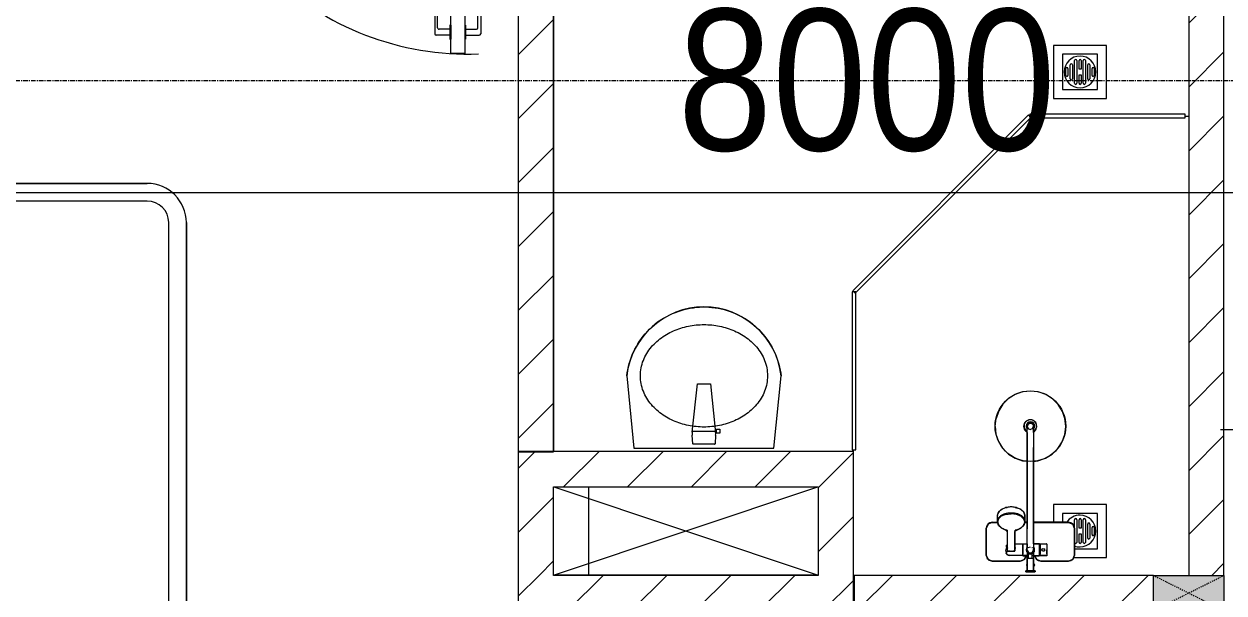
# Model space of a CAD drawing. Header units: millimetres. Extents: x 1591 to 239243, y -15958 to 82755.
# Drawn here: x 187251 to 190651, y 37787 to 39398 of the extents above; entities that cross this region are included whole.
import ezdxf

# ---------------------------------------------------------------- set-up
doc = ezdxf.new("R2010")
doc.units = ezdxf.units.MM
doc.linetypes.add('Dash_2_', pattern=[6, 3, -3])
doc.linetypes.add('Grid Line', pattern=[22.225, 12.7, -3.175, 3.175, -3.175])
for name, color, linetype, lineweight in [('0-1', 250, 'Continuous', 5), ('0-2', 7, 'Continuous', 9), ('A-ANNO-DIMS', 211, 'Continuous', 9), ('A-ANNO-DIMS-160', 211, 'Continuous', 9), ('A-DETL-GENF-1', 9, 'Continuous', 9), ('A-DOOR-1', 254, 'Continuous', 9), ('A-DOOR-2', 9, 'Continuous', 9), ('A-FLOR-1', 7, 'Continuous', 9), ('A-FLOR-2', 9, 'Continuous', 9), ('A-GLAZ-CURT-1', 254, 'Continuous', 9), ('A-GLAZ-CURT-2', 9, 'Continuous', 9), ('A-WALL-1', 253, 'Continuous', 18), ('A-WALL-3', 113, 'Continuous', 18), ('A-WALL-PATT-1', 10, 'Continuous', 9), ('A-WALL-PATT-2', 111, 'Continuous', 9), ('I-FURN-1', 254, 'Continuous', 9), ('M-EQPM-1', 254, 'Continuous', 9), ('P-SANR-FIXT', 6, 'Continuous', 9), ('P-SANR-FIXT-1', 254, 'Continuous', 9), ('S-COLS', 52, 'Continuous', 9), ('S-COLS-4', 254, 'Continuous', 9), ('S-COLS-5', 253, 'Continuous', 18), ('S-COLS-HDLN-1', 9, 'Dash_2_', 9), ('S-GRID-1', 1, 'Grid Line', 9)]:
    doc.layers.add(name, color=color, linetype=linetype, lineweight=lineweight)
doc.styles.add('UTM Avo', font='UTM Avo.ttf', dxfattribs={"width": 0.9, "height": 400})
doc.dimstyles.new('1_Dim_chi_tiet_2_5', dxfattribs={"dimscale": 304.8, "dimtxt": 399.720379, "dimasz": 0.629921, "dimexe": 0.524934, "dimexo": 0.0625, "dimgap": 0.052493, "dimtad": 1, "dimdec": 0, "dimrnd": 5, "dimzin": 0, "dimdsep": 46, "dimtxsty": 'UTM Avo', "dimblk1": 'OBLIQUE', "dimblk2": 'OBLIQUE', "dimsah": 1, "dimcen": 0.09, "dimdle": 0.524934, "dimazin": 0, "dimtfac": 1, "dimtdec": 4, "dimtix": 1, "dimtmove": 0, "dimatfit": 3, "dimfxl": 1.049869, "dimfxlon": 1, "dimtvp": 1, "dimtolj": 1, "dimtzin": 0, "dimarcsym": 2})
pattern_1 = [(45, (0, 0), (-90.50967, 90.50967), [])]
pattern_2 = [(45, (101998.83, 0), (-90.50967, 90.50967), [])]

# ---------------------------------------------------------------- blocks, each defined once
blk = doc.blocks.new('NCV_TKTC_KET CAU_rvt-1-TKCS_MB TẦNG 5')
at = {"layer": 'A-FLOR-1'}
for p, q in [((86852.7, 37837.4), (86852.7, 38087.4)), ((87502.7, 37837.4), (86852.7, 37837.4))]:
    blk.add_line(p, q, dxfattribs=at)
blk = doc.blocks.new('DOOR_CW_01 CANH MO-PANEL KINH - DIW_01-900x2200-CỬA GỖ VÂN LAMINATE-553393-TKCS_MB TẦNG 5')
at = {"layer": 'A-DETL-GENF-1'}
for p, q in [((-397, 872), (-357, 872)), ((-397, 752), (-397, 872)), ((-357, 872), (-357, 752)), ((-442, 737), (-442, 816.5)), ((-399, 820.5), (-438, 820.5)), ((-399, 831.8), (-397, 831.8)), ((-399, 792.2), (-399, 831.8)), ((-397, 792.2), (-397, 831.8)), ((-357, 792.2), (-357, 831.8)), ((-355, 831.8), (-357, 831.8)), ((-355, 792.2), (-355, 831.8)), ((-355, 820.5), (-316, 820.5)), ((-312, 737), (-312, 816.5)), ((-434, 799.5), (-434, 737)), ((-399, 803.5), (-430, 803.5)), ((-397, 792.2), (-399, 792.2)), ((-357, 792.2), (-355, 792.2)), ((-355, 803.5), (-324, 803.5)), ((-320, 799.5), (-320, 737)), ((-357, 752), (-397, 752)), ((-363, 752), (-391, 752)), ((-391, 752), (-391, 738)), ((-363, 738), (-363, 752)), ((-433.9, 711.2), (-427.3, 715.8)), ((-397, 738), (-391, 738)), ((-397, 738), (-397, 196)), ((-357, 738), (-363, 738)), ((-357, 196), (-357, 738)), ((-320.1, 711.2), (-326.7, 715.8)), ((-397, 196), (-391, 196)), ((-357, 182), (-397, 182)), ((-397, 182), (-397, 62)), ((-391, 196), (-391, 182)), ((-391, 182), (-363, 182)), ((-357, 196), (-363, 196)), ((-363, 182), (-363, 196)), ((-357, 62), (-357, 182)), ((-397, 62), (-357, 62))]:
    blk.add_line(p, q, dxfattribs=at)
blk.add_circle((-407, 60), 10, dxfattribs=at)
for centre, radius, start, end in [((-407, 60), 814, 360, 92), ((-438, 816.5), 4, 90, 180), ((-316, 816.5), 4, 0, 90), ((-430, 799.5), 4, 90, 180), ((-324, 799.5), 4, 360, 90), ((-397, 737), 45, 180, 215), ((-397, 737), 37, 180, 215), ((-357, 737), 37, 325, 0), ((-357, 737), 45, 325, 0)]:
    blk.add_arc(centre, radius, start, end, dxfattribs=at)
at = {"layer": 'A-DOOR-2'}
for p, q in [((-410, 50), (-450, 50)), ((-450, 50), (-450, -50)), ((-410, 0), (-410, 50)), ((-407, 50), (-382, 50)), ((450, 50), (410, 50)), ((410, 50), (410, 0)), ((450, -50), (450, 50)), ((-400, 0), (-410, 0)), ((-400, -50), (-400, 0)), ((410, 0), (400, 0)), ((400, 0), (400, -50)), ((-450, -50), (-400, -50)), ((400, -50), (450, -50))]:
    blk.add_line(p, q, dxfattribs=at)
blk = doc.blocks.new('GIUONG NGU-2TAB-1600x2000 - GIUONG NGU-2TAB-1600x2000-V109-TKCS_MB TẦNG 5')
at = {"layer": 'I-FURN-1'}
for p, q in [((569.6, 2050), (1997.1, 2050)), ((1997.1, 2050), (569.6, 2050)), ((1997.1, 2000), (569.6, 2000)), ((458.5, 50), (458.5, 1938.9)), ((458.5, 1938.9), (458.5, 50)), ((508.5, 1938.9), (508.5, 100)), ((2058.2, 100), (2058.2, 1938.9)), ((2108.2, 1938.9), (2108.2, 50)), ((2108.2, 50), (2108.2, 1938.9)), ((8.5, 65), (8.5, 450.3)), ((8.5, 450.3), (458.5, 450.3)), ((8.5, 450.3), (458.5, 450.3)), ((8.5, 65), (8.5, 450.3)), ((458.5, 450.3), (458.5, 50)), ((458.5, 450.3), (458.5, 50)), ((2108.2, 50), (2108.2, 450.3)), ((2108.2, 450.3), (2558.2, 450.3)), ((2108.2, 450.3), (2108.2, 50)), ((2558.2, 450.3), (2108.2, 450.3)), ((2558.2, 450.3), (2558.2, 50)), ((2558.2, 50), (2558.2, 450.3)), ((233.5, 86.8), (233.5, 413.5)), ((2333.2, 86.8), (2333.2, 413.5)), ((120.2, 250.2), (346.8, 250.2)), ((2446.5, 250.2), (2219.8, 250.2)), ((508.5, 100), (2058.2, 100)), ((458.5, 50), (168.3, 50)), ((168.3, 50), (458.5, 50)), ((458.5, 50), (168.3, 50)), ((2108.2, 50), (458.5, 50)), ((458.5, 50), (458.5, 0)), ((458.5, 0), (458.5, 50)), ((458.5, 50), (2108.2, 50)), ((458.5, 50), (2108.2, 50)), ((2558.2, 50), (2108.2, 50)), ((2108.2, 50), (2558.2, 50)), ((2108.2, 0), (2108.2, 50)), ((2108.2, 50), (2108.2, 0)), ((2108.2, 50), (2558.2, 50)), ((2558.2, 50), (2558.2, 0)), ((458.5, 0), (168.3, 0)), ((2108.2, 0), (458.5, 0)), ((458.5, 0), (2108.2, 0)), ((2558.2, 0), (2108.2, 0))]:
    blk.add_line(p, q, dxfattribs=at)
for centre in [(233.5, 250.2), (2333.2, 250.2)]:
    blk.add_circle(centre, 150.7, dxfattribs=at)
for centre, radius, start, end in [((569.6, 1938.9), 111.1, 90, 180), ((569.6, 1938.9), 111.1, 90, 180), ((1997.1, 1938.9), 111.1, 0, 90), ((1997.1, 1938.9), 111.1, 360, 90), ((569.6, 1938.9), 61.1, 90, 180), ((1997.1, 1938.9), 61.1, 360, 90)]:
    blk.add_arc(centre, radius, start, end, dxfattribs=at)
blk = doc.blocks.new('93925000_0001 - 93925000_top_dwg_93925000_T-348115-TKCS_MB TẦNG 5')
at = {"layer": 'P-SANR-FIXT'}
for p, q in [((-29.3, -30.4), (-108, -30.4)), ((29.3, -30.4), (108, -30.4)), ((-125, -47.4), (-125, -123.4)), ((-46.3, -78.4), (-46.3, -46.7)), ((-27.2, -47.1), (-26.1, -47.1)), ((-9, -412.5), (-9, -62.5)), ((9, -62.5), (9, -412.5)), ((21.5, -45.9), (60.6, -46.7)), ((43, -64.7), (43, -117.7)), ((65.8, -117.7), (65.8, -64.7)), ((125, -47.4), (125, -123.4)), ((-27.2, -77.9), (-26.1, -77.9)), ((43, -78.7), (21.5, -79.2)), ((42.7, -117.9), (42.7, -117.9)), ((43.2, -117.6), (43.2, -117.5)), ((65.6, -117.5), (65.6, -117.6)), ((66.1, -117.9), (66.1, -117.9)), ((-108, -140.4), (-9, -140.4)), ((9, -140.4), (16.1, -140.4)), ((15.4, -159.1), (15.8, -143.3)), ((108, -140.4), (92.7, -140.4)), ((93, -143.3), (93.4, -159.1))]:
    blk.add_line(p, q, dxfattribs=at)
at = {"layer": 'P-SANR-FIXT', "flags": 128}
for points in [[(-45.8, -46.1), (-27.2, -46.1), (-27.2, -78.9), (-45.8, -78.9)], [(-26.1, -46), (-26.1, -78.9), (-9, -79)], [(21.5, -47.4), (21.5, -79.1), (9, -79)]]:
    blk.add_lwpolyline(points, dxfattribs=at)
at = {"layer": 'P-SANR-FIXT'}
for centre, radius in [((-36.5, -62.5), 3.95), ((0, -412.5), 100)]:
    blk.add_circle(centre, radius, dxfattribs=at)
for centre, radius, start, end in [((-108, -47.4), 17, 90, 180), ((-29.3, -47.4), 17, 4.7626, 90), ((29.3, -47.4), 17, 90, 175.2374), ((108, -47.4), 17, 360, 90), ((-45.8, -46.6), 0.5, 90, 180), ((0, -62.5), 12, 318.5904, 221.4096), ((0, -62.5), 9, 90, 180.0008), ((0, -62.5), 9, 360, 90), ((45.7, -61.8), 2.59, 155.1929, 175.7071), ((45.9, -61.8), 2.75, 130.8294, 155.1929), ((46.1, -62.1), 3.08, 110.5459, 130.8294), ((54.4, -334.8), 275.9, 88.2683, 91.7343), ((59.7, -57.1), 10.5, 38.6491, 85.492), ((-11.1, -67.1), 76.9, 1.7693, 4.1075), ((-45.8, -78.4), 0.5, 180, 270), ((65.2, -72.4), 3.46, 323.2522, 79.3541), ((-108, -123.4), 17, 180, 270), ((37.1, -144.9), 21.6, 151.4775, 157.9654), ((39.3, -146.1), 24, 145.4892, 151.4815), ((41.5, -147.6), 26.8, 139.9517, 145.4927), ((43.6, -149.4), 29.5, 134.7867, 139.9744), ((46.2, -152), 33.2, 130.0223, 134.7808), ((47.7, -153.8), 35.5, 125.4414, 130.0144), ((49.9, -156.8), 39.2, 121.1773, 125.4365), ((50.6, -157.9), 40.5, 119.697, 121.1761), ((51, -158.7), 41.5, 117.0276, 119.7085), ((52.2, -161.1), 44.1, 113.3199, 117.0258), ((51.7, -159.9), 42.8, 109.7779, 113.2977), ((52.5, -162.2), 45.2, 106.1472, 109.7766), ((53.2, -164.5), 47.7, 103.9355, 106.1665), ((39.1, -108.2), 10.4, 284.3956, 285.5116), ((40.8, -114.2), 4.19, 285.5116, 289.9665), ((40.2, -112.5), 6, 289.9665, 292.7061), ((41.4, -115.3), 2.96, 292.7061, 296.5405), ((41.3, -115.1), 3.16, 296.9591, 300.8286), ((41.8, -115.8), 2.26, 300.8286, 305.287), ((42.1, -116.4), 1.64, 305.287, 309.9326), ((42.6, -116.9), 0.906, 309.9326, 315.24), ((66.5, -116.6), 1.39, 229.6335, 235.1234), ((66.3, -116.8), 1.08, 225.1702, 229.6335), ((67.3, -115.4), 2.79, 235.1234, 238.7439), ((67.2, -115.6), 2.6, 238.7439, 243.4573), ((67.8, -114.4), 3.89, 243.9189, 246.8313), ((68.1, -113.8), 4.52, 246.843, 250.4792), ((68.3, -113.2), 5.24, 250.478, 254.0406), ((68.5, -112.7), 5.75, 254.0357, 256.0561), ((55.4, -165.2), 48.4, 73.8659, 76.0481), ((56.2, -162.4), 45.5, 70.241, 73.86), ((57.4, -159.2), 42.1, 66.6693, 70.2637), ((56.5, -161.3), 44.3, 62.9815, 66.6728), ((58, -158.4), 41.1, 60.2783, 62.9855), ((57.7, -158.9), 41.7, 58.8444, 60.2824), ((59.2, -156.4), 38.7, 54.5377, 58.8482), ((60.9, -154), 35.8, 50.0034, 54.5405), ((62.8, -151.7), 32.8, 45.1921, 50.0042), ((65, -149.6), 29.8, 40.0487, 45.1896), ((87.6, -128.4), 1.5, 180, 187.5386), ((87.6, -128.4), 1.5, 258.6057, 270), ((67.2, -147.7), 26.8, 34.5125, 40.0422), ((69.4, -146.2), 24.2, 28.5363, 34.4919), ((73.8, -143.9), 19.2, 21.6374, 28.9183), ((108, -123.4), 17, 270, 360), ((32.7, -159), 17.3, 181.3198, 222.2619), ((32.6, -143.6), 16.9, 172.414, 179.1297), ((33.7, -143.7), 17.9, 164.9525, 172.4168), ((35.2, -144.2), 19.5, 157.9614, 164.9563), ((76, -159), 17.4, 317.3098, 358.6393), ((71.2, -145), 22.1, 15.4436, 21.6374), ((76.8, -143.4), 16.2, 7.1859, 15.4436), ((73.9, -143.8), 19.1, 1.2699, 7.1859), ((54.2, -123), 60.6, 259.1395, 270.1494), ((54.2, -119.5), 64.1, 270.1494, 280.3637), ((0, -412.5), 18, 120.2491, 59.7509), ((0, -412.5), 12.2, 137.7946, 42.2054), ((0, -412.5), 9, 180, 0)]:
    blk.add_arc(centre, radius, start, end, dxfattribs=at)
for points, degree in [([(-12.9, 0), (-12.9, -1.5), (-12.9, -3)], 2), ([(12.9, 0), (0, 0), (-12.8, 0)], 2), ([(12.8, 0), (12.9, 0), (12.9, 0)], 2), ([(12.9, 0), (12.9, -1.5), (12.9, -3)], 2), ([(-12.9, -3), (0, -3), (12.8, -3)], 2), ([(-12.8, -3), (-12.9, -3), (-12.9, -3)], 2), ([(-8.5, -3.8), (-8.5, -20.9), (-8.5, -38)], 2), ([(8.5, -3.8), (8.5, -20.9), (8.5, -38)], 2), ([(-5, -46), (-15.5, -46), (-26.1, -46)], 2), ([(-8.5, -38), (0, -38), (8.5, -38)], 2), ([(-5, -38), (-5, -44.8), (-5, -51.6)], 2), ([(5, -38), (5, -44.8), (5, -51.6)], 2), ([(5, -46), (13.3, -46), (21.5, -46)], 2), ([(43.2, -61.6), (43.1, -62.2), (43.3, -62.8), (43, -63.5), (43, -64.1), (43, -64.7)], 5), ([(46.1, -59), (45.8, -59), (45.6, -59), (45.4, -59.1), (45.2, -59.1), (45, -59.2)], 5), ([(65.6, -61.6), (65.6, -60.8), (65.5, -60), (64.3, -59), (63.5, -59), (62.7, -59)], 5), ([(42.8, -182.5), (33, -180.6), (24.7, -176.4), (19.9, -170.7)], 3), ([(88.8, -170.8), (83.9, -176.5), (75.6, -180.7), (65.8, -182.5)], 3)]:
    blk.add_open_spline(points, degree=degree, dxfattribs=at)
for points, weights in [([(-9.3, -3), (-8.5, -3), (-8.5, -3.8)], [1, 0.707106775639, 1]), ([(9.3, -3), (8.5, -3), (8.5, -3.8)], [1, 0.707106765177, 1]), ([(21.5, -45.9), (21.5, -45.7), (21.5, -47.4)], [0.874147445041, 0.908470869121, 1]), ([(67.9, -74.4), (66.9, -75.7), (65.8, -76.4)], [1, 0.991614392871, 1]), ([(54.4, -167.3), (15.8, -167.3), (15.8, -143.6)], [1, 0.707106781187, 1]), ([(93, -143.6), (93, -167.3), (54.4, -167.3)], [1, 0.707106781187, 1])]:
    blk.add_rational_spline(points, weights, degree=2, dxfattribs=at)
blk.add_open_spline([(68, -50.6), (68.4, -51.1), (68.6, -51.7), (68.7, -53.5), (68.2, -54.7), (66.1, -57), (64.6, -58.1), (62.7, -59)], degree=3, knots=[0.3623591, 0.3623591, 0.3623591, 0.3623591, 0.4991435, 0.4991435, 0.7494159, 0.7494159, 0.9564651, 0.9564651, 0.9564651, 0.9564651], dxfattribs=at)
blk = doc.blocks.new('93925000_0001 - 93925000_top_dwg-348114-TKCS_MB TẦNG 5')
blk.add_blockref('93925000_0001 - 93925000_top_dwg_93925000_T-348115-TKCS_MB TẦNG 5', (0, 0))
blk = doc.blocks.new('93925000_0001 - 93925000_3D_low_dwg-348120-TKCS_MB TẦNG 5')
at = {"layer": 'P-SANR-FIXT'}
for p, q in [((-13, 0.4), (-12.1, 0.4)), ((-13, 0.4), (-11.6, 0.4)), ((-13, 0.4), (-12.1, 0.4)), ((-13, 0.4), (-11.6, 0.4)), ((-13, -2.4), (-13, 0.4)), ((-13, -2.4), (-13, 0.4)), ((-12.1, 0.4), (-9.1, 0.4)), ((-12.1, 0.4), (-9.1, 0.4)), ((-8, 0.4), (-11.6, 0.4)), ((-8, 0.4), (-11.6, 0.4)), ((-9.1, 0.4), (-5, 0.4)), ((-5, 0.4), (-8, 0.4)), ((-5, 0.4), (0, 0.4)), ((0, 0.4), (5.1, 0.4)), ((5.1, 0.4), (9, 0.4)), ((8.2, 0.4), (5.1, 0.4)), ((11.6, 0.4), (8.2, 0.4)), ((11.6, 0.4), (8.2, 0.4)), ((9, 0.4), (12, 0.4)), ((9, 0.4), (12, 0.4)), ((13, 0.4), (11.6, 0.4)), ((13, 0.4), (11.6, 0.4)), ((12, 0.4), (13, 0.4)), ((12, 0.4), (13, 0.4)), ((13, -2.4), (13, 0.4)), ((13, -2.4), (13, 0.4)), ((-120, -35), (-108, -30)), ((-108, -30), (-120, -35)), ((-108, -30), (-29.2, -30)), ((-29.2, -30), (-108, -30)), ((-29.2, -30), (-17.2, -35)), ((-17.2, -35), (-29.2, -30)), ((-12.1, -2.4), (-13, -2.4)), ((-13, -2.4), (-11.6, -2.4)), ((-12.1, -2.4), (-13, -2.4)), ((-13, -2.4), (-11.6, -2.4)), ((-9.1, -2.4), (-12.1, -2.4)), ((-9.1, -2.4), (-12.1, -2.4)), ((-11.6, -2.4), (-8.5, -2.4)), ((-11.6, -2.4), (-8.9, -2.4)), ((-11.1, -20.1), (-8.9, -14.6)), ((-8.9, -25.2), (-11.1, -20.1)), ((-5, -2.4), (-9.1, -2.4)), ((-8.9, -45.6), (-8.9, -2.4)), ((-6.1, -2.4), (-8.5, -2.4)), ((-8.5, -53.6), (-8.5, -2.4)), ((0, -2.4), (-5, -2.4)), ((5.1, -2.4), (0, -2.4)), ((5.1, -2.4), (9, -2.4)), ((6.1, -2.4), (8.5, -2.4)), ((11.6, -2.4), (8.5, -2.4)), ((8.5, -2.4), (8.5, -53.6)), ((8.9, -2.4), (8.9, -45.6)), ((11.6, -2.4), (8.9, -2.4)), ((11.1, -20.1), (8.9, -15)), ((8.9, -25.6), (11.1, -20.1)), ((9, -2.4), (12, -2.4)), ((9, -2.4), (12, -2.4)), ((13, -2.4), (11.6, -2.4)), ((13, -2.4), (11.6, -2.4)), ((12, -2.4), (13, -2.4)), ((12, -2.4), (13, -2.4)), ((17.2, -35), (29.2, -30)), ((17.2, -35), (29.2, -30)), ((29.2, -30), (108, -30)), ((108, -30), (29.2, -30)), ((108, -30), (120, -35)), ((120, -35), (108, -30)), ((-125, -47), (-120, -35)), ((-120, -35), (-125, -47)), ((-125, -123), (-125, -47)), ((-125, -47), (-125, -123)), ((-46.3, -45.7), (-27.2, -45.6)), ((-46.3, -46.9), (-46.3, -45.7)), ((-46.3, -45.7), (-46.3, -46.9)), ((-46.3, -50.5), (-46.3, -46.9)), ((-46.3, -50.5), (-46.3, -56.1)), ((-46.3, -56.1), (-46.3, -62.1)), ((-46.3, -68.1), (-46.3, -62.1)), ((-40.5, -62.1), (-39.4, -59.4)), ((-40.5, -62.1), (-39.3, -64.9)), ((-36.6, -58.1), (-39.4, -59.4)), ((-36.5, -66.1), (-39.3, -64.9)), ((-36.6, -58.1), (-33.6, -59.3)), ((-33.6, -64.8), (-36.5, -66.1)), ((-33.6, -59.3), (-32.5, -62.1)), ((-33.6, -64.8), (-32.5, -62.1)), ((-27.2, -46.8), (-27.2, -45.6)), ((-27.2, -46.8), (-27.2, -50.4)), ((-27.2, -56), (-27.2, -50.4)), ((-27.2, -62.1), (-27.2, -56)), ((-27.2, -68.2), (-27.2, -62.1)), ((-26.1, -46.8), (-26.1, -45.6)), ((-8.5, -45.6), (-26.1, -45.6)), ((-26.1, -46.8), (-26.1, -50.4)), ((-26.1, -56), (-26.1, -50.4)), ((-26.1, -62.1), (-26.1, -56)), ((-26.1, -68.2), (-26.1, -62.1)), ((-17.2, -35), (-12.8, -45.6)), ((-12.8, -45.6), (-17.2, -35)), ((-11.1, -57.5), (-12, -62.1)), ((-11.2, -57.7), (-12, -62.1)), ((-12, -62.1), (-11.2, -66.5)), ((-12, -62.1), (-11.2, -66.5)), ((-8.5, -53.6), (-11.2, -57.7)), ((-8.5, -53.6), (-11.2, -57.7)), ((-11.1, -57.5), (-11.2, -57.7)), ((-11.1, -66.7), (-11.2, -66.5)), ((-11.2, -66.5), (-9, -69.8)), ((-11.1, -66.7), (-9, -69.9)), ((-5.4, -54.9), (-9, -62.1)), ((-9, -62.1), (-9, -66.3)), ((-9, -79.5), (-9, -66.3)), ((-4.4, -50.9), (-8.5, -53.6)), ((-4.4, -50.9), (-8.5, -53.6)), ((-6.3, -67.4), (-5.4, -69.3)), ((0, -53.1), (-5.4, -54.9)), ((-4.6, -51), (-4.4, -50.9)), ((0, -50.1), (-4.4, -50.9)), ((4.4, -50.9), (0, -50.1)), ((4.4, -50.9), (4.6, -51)), ((4.4, -50.9), (8.5, -53.6)), ((4.4, -50.9), (8.5, -53.6)), ((9, -62.1), (6.4, -55.7)), ((9, -62.1), (7.9, -59.4)), ((21.5, -45.6), (8.5, -45.6)), ((11.1, -57.5), (8.5, -53.6)), ((11.2, -57.7), (8.5, -53.6)), ((11.2, -57.7), (8.5, -53.6)), ((9, -62.1), (9, -66.5)), ((9, -79.6), (9, -66.5)), ((9, -69.8), (11.2, -66.5)), ((9, -69.8), (11.2, -66.5)), ((9, -69.8), (10.6, -67.4)), ((11.1, -57.5), (11.2, -57.7)), ((11.1, -66.7), (12, -62.1)), ((11.1, -66.7), (11.2, -66.5)), ((12, -62.1), (11.2, -57.7)), ((12, -62.1), (11.2, -57.7)), ((11.2, -66.5), (12, -62.1)), ((17.2, -35), (12.8, -45.6)), ((12.8, -45.6), (17.2, -35)), ((21.5, -45.6), (60.6, -46.1)), ((21.5, -46.8), (21.5, -45.6)), ((21.5, -46.8), (21.5, -50.4)), ((21.5, -56), (21.5, -50.4)), ((21.5, -62.1), (21.5, -56)), ((21.5, -68.2), (21.5, -62.1)), ((43.3, -68.3), (43.8, -62.2)), ((43.3, -68.3), (44.3, -66.3)), ((44.3, -58.6), (44.2, -112.9)), ((65.4, -58.6), (44.3, -58.6)), ((52.7, -58.6), (54.8, -57.9)), ((54.8, -57.9), (56.9, -58.6)), ((60.6, -46.1), (66.7, -50.3)), ((65.4, -58.6), (65.4, -112.9)), ((66.3, -68.3), (65.4, -66.3)), ((66.3, -68.3), (65.5, -58.6)), ((66.7, -50.3), (69.5, -62.1)), ((66.7, -73.9), (69.5, -62.1)), ((120, -35), (125, -47)), ((125, -47), (120, -35)), ((125, -47), (125, -123)), ((125, -123), (125, -47)), ((-46.3, -73.7), (-46.3, -68.1)), ((-46.3, -77.3), (-46.3, -73.7)), ((-46.3, -78.5), (-46.3, -77.3)), ((-46.3, -78.5), (-46.3, -77.3)), ((-46.3, -78.5), (-27.2, -78.6)), ((-27.2, -73.8), (-27.2, -68.2)), ((-27.2, -77.4), (-27.2, -73.8)), ((-27.2, -78.6), (-27.2, -77.4)), ((-26.1, -73.8), (-26.1, -68.2)), ((-26.1, -77.4), (-26.1, -73.8)), ((-26.1, -78.6), (-26.1, -77.4)), ((-26.1, -78.6), (-9, -78.6)), ((-9, -79.5), (-9, -94.5)), ((-9, -94.5), (-9, -122.1)), ((6.4, -68.5), (0, -71.1)), ((9, -78.6), (21.5, -78.6)), ((9, -79.6), (9, -94.6)), ((9, -94.6), (9, -122.1)), ((21.5, -73.8), (21.5, -68.2)), ((21.5, -77.4), (21.5, -73.8)), ((21.5, -78.6), (21.5, -77.4)), ((21.5, -78.6), (44.3, -78.3)), ((44.3, -70.3), (43.3, -68.3)), ((65.4, -70.2), (66.3, -68.3)), ((-120, -135), (-125, -123)), ((-125, -123), (-120, -135)), ((-108, -140), (-120, -135)), ((-120, -135), (-108, -140)), ((-9, -122.1), (-9, -352.1)), ((9, -352.1), (9, -122.1)), ((16, -140.4), (19, -131.1)), ((27.2, -123.6), (19, -131.1)), ((42.7, -116.4), (27.2, -123.6)), ((44.2, -112.9), (42.7, -116.4)), ((65.4, -112.9), (67, -116.4)), ((67, -116.4), (82.2, -123.4)), ((82.2, -123.4), (90.4, -130.7)), ((90.4, -130.7), (93.7, -140.4)), ((108, -140), (120, -135)), ((108, -140), (120, -135)), ((125, -123), (120, -135)), ((120, -135), (125, -123)), ((-8.8, -140), (-108, -140)), ((-108, -140), (-8.8, -140)), ((16.1, -140), (8.8, -140)), ((8.8, -140), (16.1, -140)), ((16, -140.4), (16, -160.1)), ((19.3, -150.1), (16, -140.4)), ((16, -160.1), (18.8, -169)), ((19.3, -169.7), (16, -160.1)), ((27.5, -157.3), (19.3, -150.1)), ((25.5, -175.3), (19.3, -169.7)), ((27.5, -157.3), (39.8, -162.4)), ((39.8, -162.4), (54.8, -164.2)), ((70.6, -162.2), (54.8, -164.2)), ((70.6, -162.2), (82.5, -157.2)), ((90.7, -149.6), (82.5, -157.2)), ((90.7, -169.3), (82.5, -176.8)), ((90.6, -169.4), (88.2, -171.6)), ((90.7, -149.6), (93.7, -140.4)), ((93.7, -160.1), (90.7, -169.3)), ((108, -140), (93.6, -140)), ((93.6, -140), (108, -140)), ((93.7, -140.4), (93.7, -160.1)), ((39.8, -182), (27.5, -177)), ((39.6, -182), (54.8, -183.9)), ((39.8, -182), (54.8, -183.9)), ((54.8, -183.9), (70.6, -181.9)), ((54.8, -183.9), (69.3, -182.2)), ((82.5, -176.8), (70.6, -181.9)), ((82.2, -177), (79.6, -178.1)), ((-61.8, -333.3), (-77.7, -348.9)), ((-42.5, -321.4), (-61.8, -333.3)), ((-21.4, -314.2), (-42.5, -321.4)), ((-9, -312.8), (-21.4, -314.2)), ((22.5, -314.4), (9, -312.9)), ((43, -321.6), (22.5, -314.4)), ((61.9, -333.3), (43, -321.6)), ((78.8, -350.3), (61.9, -333.3)), ((-89.8, -367.9), (-97.3, -388.9)), ((-77.7, -348.9), (-89.8, -367.9)), ((-9, -374.4), (-9, -352.1)), ((9, -374.3), (9, -352.1)), ((90.5, -369.3), (78.8, -350.3)), ((97.6, -390.1), (90.5, -369.3)), ((-97.3, -388.9), (-100, -411.9)), ((-16.7, -404), (-18.5, -411.9)), ((-11.8, -397.7), (-16.7, -404)), ((-12, -411.9), (-9, -404.4)), ((-9, -396.3), (-11.8, -397.7)), ((-9, -394.7), (-9, -374.4)), ((-9, -394.7), (-9, -407.6)), ((-5.4, -404.7), (-9, -411.9)), ((-9, -407.6), (-9, -411.9)), ((-5.4, -404.7), (-6.3, -405.5)), ((-5.4, -404.7), (0, -402.9)), ((5.4, -404.7), (0, -402.9)), ((9, -411.9), (5.4, -404.7)), ((5.4, -404.7), (6.2, -405.4)), ((9, -394.5), (9, -374.3)), ((9, -394.5), (9, -407.4)), ((11.7, -397.6), (9, -396.3)), ((12, -411.9), (9, -404.9)), ((9, -411.9), (9, -407.4)), ((11.7, -397.6), (16.7, -403.7)), ((11.7, -397.6), (16.7, -403.7)), ((16.7, -403.7), (18.5, -411.9)), ((16.7, -403.7), (18.5, -411.9)), ((100, -411.9), (97.6, -390.1)), ((-100, -411.9), (-97.6, -433.8)), ((-97.6, -433.8), (-90.5, -454.4)), ((-18.5, -411.9), (-18.5, -411.9)), ((-18.5, -411.9), (-16.5, -420.1)), ((-16.5, -420.1), (-11.3, -426.5)), ((-8.3, -420.6), (-12, -411.9)), ((-11.3, -426.5), (-3.9, -430)), ((-9, -411.9), (-9, -411.9)), ((0, -423.9), (-8.3, -420.6)), ((-5.4, -419.1), (-6.2, -418.4)), ((0, -420.9), (-5.4, -419.1)), ((0, -420.9), (-5.4, -419.1)), ((-3.9, -430), (4.1, -429.9)), ((5.4, -419.1), (0, -420.9)), ((5.4, -419.1), (0, -420.9)), ((8.7, -420.2), (0, -423.9)), ((4.1, -429.9), (11.7, -426.2)), ((5.4, -419.1), (9, -411.6)), ((5.4, -419.1), (9, -411.9)), ((6.2, -418.4), (5.4, -419.1)), ((8.7, -420.2), (12, -411.9)), ((9, -411.6), (9, -411.9)), ((16.5, -420.1), (11.7, -426.2)), ((18.5, -411.9), (16.5, -420.1)), ((18.5, -411.9), (18.5, -411.9)), ((89.8, -455.8), (97.5, -433.9)), ((100, -411.9), (97.5, -433.9)), ((-90.5, -454.4), (-78.4, -473.9)), ((-78.4, -473.9), (-62.2, -490.2)), ((61.9, -490.4), (78, -474.5)), ((78, -474.5), (89.8, -455.8)), ((-62.2, -490.2), (-43.5, -501.9)), ((-43.5, -501.9), (-22.2, -509.4)), ((-22.2, -509.4), (-0.1, -511.9)), ((-0.1, -511.9), (22.1, -509.4)), ((22.1, -509.4), (42.9, -502.2)), ((42.9, -502.2), (61.9, -490.4))]:
    blk.add_line(p, q, dxfattribs=at)
blk = doc.blocks.new('93925000_0001 - FMM 93925000-348244-TKCS_MB TẦNG 5')
for name in ['93925000_0001 - 93925000_3D_low_dwg-348120-TKCS_MB TẦNG 5', '93925000_0001 - 93925000_top_dwg-348114-TKCS_MB TẦNG 5']:
    blk.add_blockref(name, (0, 0))
blk = doc.blocks.new('bonruatreo - Chậu rửa-V43-TKCS_MB TẦNG 5')
at = {"layer": 'P-SANR-FIXT-1'}
for p, q in [((198.4, 0), (-198.4, 0)), ((165, 0), (-165, 0)), ((218.6, -205), (198.4, 0)), ((-198.4, 0), (-218.6, -205)), ((-33, -37.3), (-31.4, -12.2)), ((-30.2, -11), (30.2, -11)), ((31.4, -12.2), (33, -37.3)), ((-44.7, -42.8), (-35.6, -42.8)), ((-44.7, -54.2), (-44.7, -42.8)), ((-35.6, -54.2), (-44.7, -54.2)), ((-35.6, -42.8), (-35.6, -44.2)), ((-35.6, -44.2), (-33.1, -44.2)), ((-35.6, -44.2), (-35.6, -52.9)), ((-35.6, -52.9), (-35.6, -54.2)), ((-32.2, -52.9), (-35.6, -52.9)), ((-32.2, -52.9), (-33.1, -44.2)), ((32.7, -48.5), (-32.7, -48.5)), ((-18.5, -182.5), (-32.2, -52.9)), ((33, -45.4), (18.5, -182.5)), ((18.5, -182.5), (-18.5, -182.5))]:
    blk.add_line(p, q, dxfattribs=at)
at = {"layer": 'P-SANR-FIXT-1', "flags": 128}
blk.add_lwpolyline([(218.6, -205), (217.4, -213.7), (215.9, -222.4), (214, -231), (211.8, -239.5), (209.3, -247.9), (206.4, -256.2), (203.2, -264.4), (199.6, -272.5), (195.8, -280.4), (191.6, -288.1), (187.1, -295.7), (182.3, -303.1), (177.3, -310.3), (171.9, -317.3), (166.3, -324.1), (160.4, -330.6), (154.2, -336.9), (147.8, -342.9), (141.2, -348.7), (134.3, -354.2), (127.3, -359.4), (120, -364.4), (112.5, -369), (104.9, -373.4), (97.1, -377.4), (89.1, -381.2), (81, -384.6), (72.7, -387.6), (64.4, -390.4), (55.9, -392.8), (47.3, -394.8), (38.7, -396.6), (30, -397.9), (21.3, -399), (12.5, -399.6), (3.7, -400), (-5.1, -399.9), (-13.9, -399.6), (-22.6, -398.8), (-31.4, -397.8), (-40.1, -396.3), (-48.7, -394.5), (-57.2, -392.4), (-65.7, -390), (-74, -387.2), (-82.2, -384.1), (-90.3, -380.6), (-98.3, -376.8), (-106.1, -372.7), (-113.7, -368.3), (-121.1, -363.6), (-128.4, -358.7), (-135.4, -353.4), (-142.2, -347.8), (-148.8, -342), (-155.2, -335.9), (-161.3, -329.6), (-167.2, -323), (-172.8, -316.2), (-178.1, -309.2), (-183.1, -302), (-187.8, -294.6), (-192.2, -287), (-196.4, -279.2), (-200.2, -271.3), (-203.7, -263.2), (-206.8, -255), (-209.7, -246.6), (-212.2, -238.2), (-214.3, -229.7), (-216.1, -221.1), (-217.6, -212.4), (-218.6, -205)], dxfattribs=at)
at = {"layer": 'P-SANR-FIXT-1'}
for centre, radius, start, end in [((-30.1, -12.3), 1.3, 91.2278, 176.4003), ((30.1, -12.3), 1.3, 3.5997, 88.7722), ((5.5, -41.4), 38.7, 173.966, 184.1457), ((-5.5, -41.4), 38.7, 353.966, 6.034), ((0, -180), 220, 186.525, 353.475)]:
    blk.add_arc(centre, radius, start, end, dxfattribs=at)
for points in [[(-180, -205), (-180, -197.6), (-178.6, -182.7), (-172.4, -161.2), (-162.5, -141.1), (-149.4, -123), (-133.8, -107), (-116.1, -93.4), (-96.9, -82.1), (-76.5, -73.2), (-55.2, -66.5), (-33.3, -62.1), (-11.2, -59.9), (11.1, -59.9), (33.3, -62.1), (55.2, -66.5), (76.5, -73.2), (96.9, -82.1), (116.1, -93.4), (133.8, -107.1), (149.5, -123), (162.5, -141.2), (172.4, -161.2), (178.6, -182.7), (180, -197.6), (180, -205)], [(180, -205), (180, -212.4), (178.6, -227.3), (172.4, -248.8), (162.5, -268.8), (149.5, -287), (133.8, -302.9), (116.1, -316.6), (96.9, -327.9), (76.5, -336.8), (55.2, -343.5), (33.3, -347.9), (11.1, -350.1), (-11.2, -350.1), (-33.3, -347.9), (-55.2, -343.5), (-76.5, -336.8), (-96.9, -327.9), (-116.1, -316.6), (-133.8, -303), (-149.4, -287), (-162.5, -268.9), (-172.4, -248.8), (-178.6, -227.3), (-180, -212.4), (-180, -205)]]:
    blk.add_open_spline(points, degree=3, dxfattribs=at)
blk = doc.blocks.new('THU NUOC - THU NUOC-V74-TKCS_MB TẦNG 5')
at = {"layer": 'M-EQPM-1'}
for p, q in [((-66.3, 70.6), (-66.3, -79.4)), ((83.7, 70.6), (-66.3, 70.6)), ((83.7, -22.6), (83.7, 70.6)), ((58.7, 45.6), (-41.3, 45.6)), ((-41.3, 45.6), (-41.3, -54.4)), ((-1.1, 35.6), (18.5, 35.6)), ((58.7, -19.9), (58.7, 45.6)), ((-23.3, 10.8), (40.9, 10.8)), ((40.9, 4.8), (-23.3, 4.8)), ((-11, 23.3), (28.5, 23.3)), ((28.5, 17.3), (-11, 17.3)), ((18.5, 29.6), (-1.1, 29.6)), ((-23.3, -1.2), (0.7, -1.2)), ((0.7, -7.2), (-23.3, -7.2)), ((-23.3, -13.6), (40.9, -13.6)), ((40.9, -19.6), (-23.3, -19.6)), ((0.7, -1.2), (0.7, -7.2)), ((16.7, -1.2), (40.9, -1.2)), ((16.7, -7.2), (16.7, -1.2)), ((40.9, -7.2), (16.7, -7.2)), ((-41.3, -54.4), (-15.8, -54.4)), ((-66.3, -79.4), (-15.8, -79.4))]:
    blk.add_line(p, q, dxfattribs=at)
for centre, radius, start, end in [((8.7, -4.4), 45, 0, 180), ((8.7, -4.4), 45, 0, 180), ((-1.1, 32.6), 3, 90, 270), ((18.5, 32.6), 3, 270, 90), ((-23.3, 7.8), 3, 90, 270), ((-11, 20.3), 3, 90, 270), ((28.5, 20.3), 3, 270, 90), ((40.9, 7.8), 3, 270, 90), ((8.7, -4.4), 45, 180, 236.6547), ((8.7, -4.4), 45, 180, 236.6547), ((-23.3, -4.2), 3, 90, 270), ((-23.3, -16.6), 3, 90, 270), ((-11, -29.1), 3, 105, 210), ((40.9, -4.2), 3, 270, 90), ((40.9, -16.6), 3, 270, 90), ((8.7, -4.4), 45, 339.7593, 360), ((8.7, -4.4), 45, 339.7593, 360)]:
    blk.add_arc(centre, radius, start, end, dxfattribs=at)
blk = doc.blocks.new('THU NUOC - THU NUOC-461820-TKCS_MB TẦNG 5')
at = {"layer": 'M-EQPM-1'}
for p, q in [((-66.3, 70.6), (-66.3, -79.4)), ((83.7, 70.6), (-66.3, 70.6)), ((83.7, -79.4), (83.7, 70.6)), ((58.7, 45.6), (-41.3, 45.6)), ((-41.3, 45.6), (-41.3, -54.4)), ((-1.1, 35.6), (18.5, 35.6)), ((58.7, -54.4), (58.7, 45.6)), ((-23.3, 10.8), (40.9, 10.8)), ((40.9, 4.8), (-23.3, 4.8)), ((-11, 23.3), (28.5, 23.3)), ((28.5, 17.3), (-11, 17.3)), ((18.5, 29.6), (-1.1, 29.6)), ((-23.3, -1.2), (0.7, -1.2)), ((0.7, -7.2), (-23.3, -7.2)), ((-23.3, -13.6), (40.9, -13.6)), ((40.9, -19.6), (-23.3, -19.6)), ((-11, -26.1), (28.5, -26.1)), ((28.5, -32.1), (-11, -32.1)), ((0.7, -1.2), (0.7, -7.2)), ((16.7, -1.2), (40.9, -1.2)), ((16.7, -7.2), (16.7, -1.2)), ((40.9, -7.2), (16.7, -7.2)), ((-41.3, -54.4), (58.7, -54.4)), ((-1.1, -38.5), (18.5, -38.5)), ((18.5, -44.5), (-1.1, -44.5)), ((-66.3, -79.4), (83.7, -79.4))]:
    blk.add_line(p, q, dxfattribs=at)
for centre, radius, start, end in [((8.7, -4.4), 45, 0, 180), ((8.7, -4.4), 45, 0, 180), ((-1.1, 32.6), 3, 90, 270), ((18.5, 32.6), 3, 270, 90), ((-23.3, 7.8), 3, 90, 270), ((-11, 20.3), 3, 90, 270), ((28.5, 20.3), 3, 270, 90), ((40.9, 7.8), 3, 270, 90), ((8.7, -4.4), 45, 180, 360), ((8.7, -4.4), 45, 180, 360), ((-23.3, -4.2), 3, 90, 270), ((-23.3, -16.6), 3, 90, 270), ((-11, -29.1), 3, 90, 270), ((28.5, -29.1), 3, 270, 90), ((40.9, -4.2), 3, 270, 90), ((40.9, -16.6), 3, 270, 90), ((-1.1, -41.5), 3, 90, 270), ((18.5, -41.5), 3, 270, 90)]:
    blk.add_arc(centre, radius, start, end, dxfattribs=at)
blk = doc.blocks.new('System Panel - Glazed-931911-TKCS_MB TẦNG 5')
at = {"layer": 'A-GLAZ-CURT-2'}
for p, q in [((220.2, 5), (-220.2, 5)), ((-220.2, 5), (-220.2, -5)), ((220.2, -5), (220.2, 5)), ((-220.2, -5), (220.2, -5))]:
    blk.add_line(p, q, dxfattribs=at)
blk = doc.blocks.new('System Panel - Glazed-580253-TKCS_MB TẦNG 5')
at = {"layer": 'A-GLAZ-CURT-2'}
for p, q in [((352.2, 5), (-352.2, 5)), ((-352.2, 5), (-352.2, -5)), ((352.2, -5), (352.2, 5)), ((-352.2, -5), (352.2, -5))]:
    blk.add_line(p, q, dxfattribs=at)
blk = doc.blocks.new('System Panel - Glazed-990951-TKCS_MB TẦNG 5')
at = {"layer": 'A-GLAZ-CURT-2'}
for p, q in [((223.7, 5), (-223.7, 5)), ((-223.7, 5), (-223.7, -5)), ((223.7, -5), (223.7, 5)), ((-223.7, -5), (223.7, -5))]:
    blk.add_line(p, q, dxfattribs=at)
blk = doc.blocks.new('G1_SOF - BO TRU - 100x200-746114-TKCS_MB TẦNG 5')
at = {"layer": 'S-COLS'}
blk.add_hatch(color=256, dxfattribs=at).paths.add_polyline_path([(50, -100), (50, 100), (-50, 100), (-50, -100)])
at = {"layer": 'S-COLS-5'}
for p, q in [((-50, 100), (50, 100)), ((-50, -100), (-50, 100)), ((50, 100), (50, -100)), ((50, -100), (-50, -100))]:
    blk.add_line(p, q, dxfattribs=at)
at = {"layer": 'S-COLS-HDLN-1'}
for p, q in [((50, -100), (-50, 100)), ((-50, -100), (50, 100))]:
    blk.add_line(p, q, dxfattribs=at)
blk = doc.blocks.new('NCV_TKTC_TANG 5_rvt-1-TKCS_MB TẦNG 5')
at = {"layer": 'A-WALL-PATT-1'}
h = blk.add_hatch(dxfattribs=at)
h.set_pattern_fill('FP_1', color=256, style=0, pattern_type=2)
h.set_pattern_definition(pattern_1)
h.paths.add_polyline_path([(86752.6, 38186.9), (86752.6, 40136.9), (86652.6, 40136.9), (86652.7, 38186.9), (86743.9, 38186.9)])
h = blk.add_hatch(dxfattribs=at)
h.set_pattern_fill('FP_1', color=256, style=0, pattern_type=2)
h.set_pattern_definition(pattern_1)
h.paths.add_polyline_path([(88652.5, 35737.4), (88652.6, 35737.4), (88652.6, 37736.9), (88552.6, 37736.6), (88552.7, 35737.4)])
h.paths.add_polyline_path([(88552.7, 37836.9), (88652.6, 37836.9), (88652.6, 40136.9), (88552.6, 40136.6), (88552.6, 37836.9)])
h = blk.add_hatch(dxfattribs=at)
h.set_pattern_fill('FP_1', color=256, style=0, pattern_type=2)
h.set_pattern_definition(pattern_1)
h.paths.add_polyline_path([(88452.6, 37736.9), (88452.6, 37836.9), (87604.6, 37836.9), (87604.6, 37736.9), (88355.9, 37736.9)])
at = {"layer": 'A-FLOR-2'}
for p, q in [((86752.7, 40136.9), (86752.7, 38187.4)), ((88542.7, 39136.9), (88552.6, 39136.9)), ((87602.7, 38187.4), (87602.7, 38191.9)), ((87602.7, 37836.9), (87604.6, 37836.9))]:
    blk.add_line(p, q, dxfattribs=at)
at = {"layer": 'A-WALL-1'}
for p, q in [((86652.6, 40136.9), (86652.6, 38186.9)), ((86752.6, 38186.9), (86752.6, 40136.9)), ((88552.6, 40136.9), (88552.6, 37836.9)), ((88652.6, 37836.9), (88652.6, 40136.9)), ((86652.6, 38186.9), (86752.6, 38186.9)), ((88452.6, 37836.9), (87604.6, 37836.9)), ((87604.6, 37836.9), (87604.6, 37736.9))]:
    blk.add_line(p, q, dxfattribs=at)
at = {"layer": 'A-DOOR-1', "rotation": 180}
blk.add_blockref('DOOR_CW_01 CANH MO-PANEL KINH - DIW_01-900x2200-CỬA GỖ VÂN LAMINATE-553393-TKCS_MB TẦNG 5', (86104.6, 40186.9), dxfattribs=at)
at = {"layer": 'A-GLAZ-CURT-1'}
for name, p, rotation in [('System Panel - Glazed-580253-TKCS_MB TẦNG 5', (87853.2, 38888.3), 225.0000000000003), ('System Panel - Glazed-931911-TKCS_MB TẦNG 5', (88322.5, 39137.4), 180), ('System Panel - Glazed-990951-TKCS_MB TẦNG 5', (87604.2, 38415.6), 270)]:
    blk.add_blockref(name, p, dxfattribs=dict(at, rotation=rotation))
at = {"layer": 'I-FURN-1', "rotation": 269.9999999999995}
blk.add_blockref('GIUONG NGU-2TAB-1600x2000 - GIUONG NGU-2TAB-1600x2000-V109-TKCS_MB TẦNG 5', (83662.6, 39405.2), dxfattribs=at)
at = {"layer": 'M-EQPM-1', "rotation": 270.0000000000008}
for name, p in [('THU NUOC - THU NUOC-461820-TKCS_MB TẦNG 5', (88249.1, 39271.1)), ('THU NUOC - THU NUOC-V74-TKCS_MB TẦNG 5', (88249.1, 37971.1))]:
    blk.add_blockref(name, p, dxfattribs=at)
at = {"layer": 'P-SANR-FIXT-1', "rotation": 180}
for name, p in [('bonruatreo - Chậu rửa-V43-TKCS_MB TẦNG 5', (87179.2, 38196.9)), ('93925000_0001 - FMM 93925000-348244-TKCS_MB TẦNG 5', (88104.2, 37846.9))]:
    blk.add_blockref(name, p, dxfattribs=at)
at = {"layer": 'S-COLS-4', "rotation": 270.0000000000007}
blk.add_blockref('G1_SOF - BO TRU - 100x200-746114-TKCS_MB TẦNG 5', (88552.6, 37786.9), dxfattribs=at)
blk = doc.blocks.new('DIMBLOCK47-TKCS_MB TẦNG 5')
at = {"layer": 'A-ANNO-DIMS-160'}
for p, q in [((185651.4, 39240.8), (185651.4, 38760.8)), ((185651.4, 38920.8), (185651.4, 39240.8)), ((193651.4, 39240.8), (193651.4, 38760.8)), ((193651.4, 38920.8), (193651.4, 39240.8)), ((185491.4, 38920.8), (193811.4, 38920.8))]:
    blk.add_line(p, q, dxfattribs=at)
at = {"layer": 'A-ANNO-DIMS-160', "lineweight": 25}
for p, q in [((185651.4, 38920.8), (185747.4, 39016.8)), ((193651.4, 38920.8), (193747.4, 39016.8)), ((185651.4, 38920.8), (185555.4, 38824.8)), ((193651.4, 38920.8), (193555.4, 38824.8))]:
    blk.add_line(p, q, dxfattribs=at)
at = {"layer": 'A-ANNO-DIMS-160', "color": 0, "insert": (189103.6, 39440.4), "char_height": 400, "width": 1314.636, "attachment_point": 1, "line_spacing_factor": 1.110334, "style": 'UTM Avo'}
blk.add_mtext('8000', dxfattribs=at)
blk = doc.blocks.new('_Oblique')
at = {"color": 0, "linetype": 'ByBlock', "lineweight": -2}
blk.add_line((-0.5, -0.5), (0.5, 0.5), dxfattribs=at)
blk = doc.blocks.new('DIMBLOCK141-TKCS_MB TẦNG 5')
at = {"layer": 'A-ANNO-DIMS-160'}
for p, q in [((190801.4, 37930), (190801.4, 38410)), ((191891.4, 37930), (191891.4, 38410)), ((190641.4, 38250), (192051.4, 38250)), ((190801.4, 38250), (190801.4, 37930)), ((191891.4, 38250), (191891.4, 37930))]:
    blk.add_line(p, q, dxfattribs=at)
at = {"layer": 'A-ANNO-DIMS-160', "lineweight": 25}
for p, q in [((190801.4, 38250), (190897.4, 38346)), ((191891.4, 38250), (191987.4, 38346)), ((190801.4, 38250), (190705.4, 38154)), ((191891.4, 38250), (191795.4, 38154))]:
    blk.add_line(p, q, dxfattribs=at)
at = {"layer": 'A-ANNO-DIMS-160', "color": 0, "insert": (190798.6, 38769.6), "char_height": 400, "width": 1314.636, "attachment_point": 1, "line_spacing_factor": 1.110334, "style": 'UTM Avo'}
blk.add_mtext('1090', dxfattribs=at)

msp = doc.modelspace()

# ---------------------------------------------------------------- hatches: boundary and pattern name
at = {"layer": 'A-WALL-PATT-2'}
h = msp.add_hatch(dxfattribs=at)
h.set_pattern_fill('FP_1', color=256, style=0, pattern_type=2)
h.set_pattern_definition(pattern_2)
h.paths.add_polyline_path([(188751.4, 37836.9), (188751.6, 37837.4), (188751.4, 38186.9), (188651.6, 38186.9), (188651.6, 37836.9), (188742.7, 37836.9)])
h = msp.add_hatch(dxfattribs=at)
h.set_pattern_fill('FP_1', color=256, style=0, pattern_type=2)
h.set_pattern_definition(pattern_2)
h.paths.add_polyline_path([(189501.3, 38087.4), (189601.6, 38087.8), (189601.5, 38187.4), (188751.6, 38186.9), (188751.6, 38087.4), (189145.7, 38087.4)])
h = msp.add_hatch(dxfattribs=at)
h.set_pattern_fill('FP_1', color=256, style=0, pattern_type=2)
h.set_pattern_definition(pattern_2)
h.paths.add_polyline_path([(189501.8, 37836.9), (189601.6, 37836.9), (189601.5, 38087.4), (189501.6, 38087.4), (189501.6, 37836.9)])
h = msp.add_hatch(dxfattribs=at)
h.set_pattern_fill('FP_1', color=256, style=0, pattern_type=2)
h.set_pattern_definition(pattern_2)
h.paths.add_polyline_path([(188751.5, 37736.9), (189601.6, 37736.9), (189601.5, 37836.9), (188651.6, 37836.9), (188651.6, 37736.9), (188751.4, 37736.9)])

# ---------------------------------------------------------------- linework, layer by layer
at = {"layer": '0-2'}
for p, q in [((188751.6, 37837.4), (189500.6, 38087.5)), ((188752.8, 38087.4), (189501.6, 37837.4)), ((189501.6, 37837.4), (188751.6, 37837.4))]:
    msp.add_line(p, q, dxfattribs=at)
at = {"layer": 'A-WALL-3'}
for p, q in [((188751.6, 38187.4), (188651.6, 38187.4)), ((188651.6, 38187.4), (188651.6, 37736.9)), ((189601.6, 38187.4), (188751.6, 38187.4)), ((189601.6, 37736.9), (189601.6, 38187.4)), ((188751.6, 37836.9), (188751.6, 38087.4)), ((188751.6, 38087.4), (189501.6, 38087.4)), ((189501.6, 38087.4), (189501.6, 37836.9)), ((189501.6, 37836.9), (188751.6, 37836.9))]:
    msp.add_line(p, q, dxfattribs=at)
at = {"layer": 'S-GRID-1'}
msp.add_line((229978.4, 39236.9), (136410.9, 39236.9), dxfattribs=at)

# ---------------------------------------------------------------- block references
at = {"layer": '0-1'}
for name in ['NCV_TKTC_KET CAU_rvt-1-TKCS_MB TẦNG 5', 'NCV_TKTC_TANG 5_rvt-1-TKCS_MB TẦNG 5']:
    msp.add_blockref(name, (101998.8, 0), dxfattribs=at)

# ---------------------------------------------------------------- dimensions: what is measured, and where the dimension line sits
at = {"layer": 'A-ANNO-DIMS'}
for base, p1, p2, override, picture, middle in [((193651.4, 38920.8), (185651.4, 39240.8), (193651.4, 39240.8), {"dimpost": '<>', "dimfxl": 8000}, 'DIMBLOCK47-TKCS_MB TẦNG 5', (189651.4, 39143.8)), ((191891.4, 38250), (190801.4, 37930), (191891.4, 37930), {"dimpost": '<>', "dimfxl": 1090}, 'DIMBLOCK141-TKCS_MB TẦNG 5', (191346.4, 38473))]:
    dim = msp.add_linear_dim(base=base, p1=p1, p2=p2, dimstyle='1_Dim_chi_tiet_2_5', override=override, dxfattribs=at)
    dim.commit()
    dim.dimension.update_dxf_attribs({"geometry": picture, "text_midpoint": middle})

doc.saveas('drawing.dxf')
